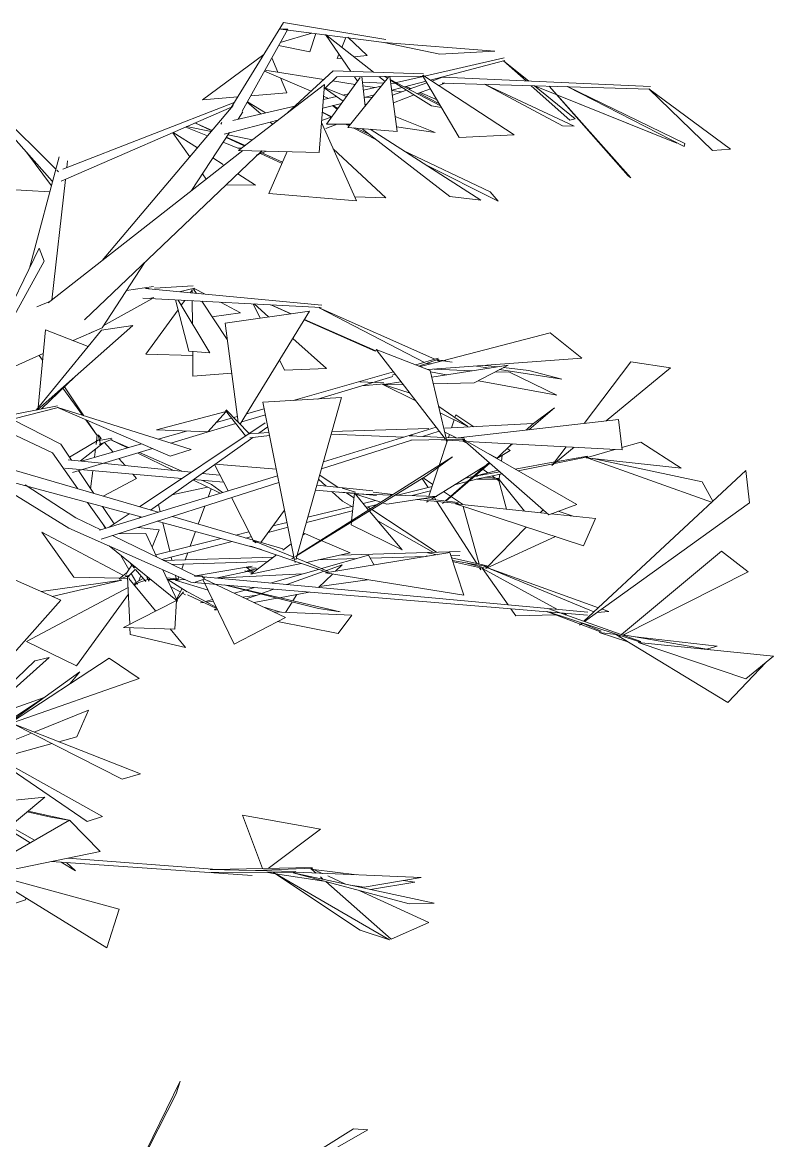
# Model space of a CAD drawing. Header units: millimetres. Extents: x 78096 to 288885, y -20632 to 149556.
# Drawn here: x 253251 to 253891, y 94300 to 95252 of the extents above; entities that cross this region are included whole.
import ezdxf

# ---------------------------------------------------------------- set-up
doc = ezdxf.new("R2010")
doc.units = ezdxf.units.MM
doc.layers.add('G-IMPT', color=8, linetype='Continuous', lineweight=9)
doc.layers.add('L-PLNT', color=71, linetype='Continuous', lineweight=9)

# ---------------------------------------------------------------- blocks, each defined once
blk = doc.blocks.new('ZZ-V - Tree Broadleaf 1 - 3dtree rotund SIMPLU-4826059-TOMH A-A')
at = {"layer": 'G-IMPT'}
for p, q in [((27776.89, 95252.37), (27731.61, 95178.43)), ((27780.63, 95246.58), (27741.81, 95176.74)), ((27780.63, 95246.58), (27774.55, 95246.6)), ((27774.55, 95246.6), (27862.83, 95235.31)), ((27776.89, 95252.37), (27864.04, 95237.66)), ((27774.28, 95235.16), (27801.09, 95243.2)), ((27804.64, 95242.75), (27799.34, 95227.31)), ((27834.31, 95210.52), (27812.75, 95241.95)), ((27812.75, 95241.95), (27853.51, 95209.93)), ((27826.6, 95231.06), (27829.97, 95239.51)), ((27848.12, 95224.14), (27831.78, 95239.77)), ((27772.83, 95232.55), (27799.34, 95227.31)), ((27956.96, 95227.9), (27862.41, 95235.2)), ((27910.2, 95225.31), (27862.41, 95235.2)), ((27956.96, 95227.9), (27910.2, 95225.31)), ((27708.11, 95186.32), (27760.15, 95225.04)), ((27772.3, 95209.94), (27767.08, 95222.2)), ((27822.81, 95221.57), (27824.25, 95225.18)), ((27826.47, 95221.94), (27822.81, 95221.57)), ((27848.12, 95224.14), (27836.87, 95223)), ((27964.85, 95222.18), (27897.01, 95206.52)), ((27965.46, 95219.88), (27902.02, 95203.25)), ((27964.33, 95219.7), (27983.49, 95202.47)), ((27985.85, 95202.36), (27964.4, 95219.72)), ((27800.63, 95193.93), (27760.74, 95210.8)), ((27811.27, 95203.72), (27761.25, 95211.7)), ((27819.18, 95210.99), (27780.39, 95175.3)), ((27819.18, 95210.99), (27896.24, 95208.61)), ((27973.53, 95156.58), (27895.63, 95207.42)), ((27507.85, 95198.68), (27580.01, 95117.16)), ((27509.23, 95200.59), (27583.27, 95127.32)), ((27738.76, 95143.41), (27811.94, 95199.47)), ((27779.73, 95192.49), (27774.39, 95205.03)), ((27807.47, 95141.63), (27811.94, 95199.47)), ((27822.35, 95205.97), (27812.87, 95196.53)), ((27813.66, 95165.61), (27842.26, 95205.45)), ((27837.96, 95199.46), (27818.88, 95202.51)), ((27822.35, 95205.97), (27897.23, 95206.56)), ((27831.88, 95162.81), (27866.41, 95205.71)), ((27839.97, 95202.27), (27837.35, 95206.09)), ((27846.63, 95181.14), (27843.6, 95206.16)), ((27844.17, 95201.4), (27862.34, 95200.65)), ((27854.78, 95196.78), (27844.54, 95198.41)), ((27860.23, 95198.04), (27845.01, 95194.52)), ((27858.19, 95206.25), (27863.49, 95202.08)), ((27865.62, 95204.73), (27863.06, 95206.32)), ((27865.83, 95204.99), (27863.38, 95206.29)), ((27873.87, 95159.5), (27867.64, 95206.36)), ((27910.77, 95181.24), (27867.97, 95203.86)), ((27903.11, 95181.41), (27868.06, 95203.21)), ((27872.01, 95200.75), (27868.49, 95199.94)), ((27896.01, 95206.29), (27873.29, 95201.05)), ((27898.37, 95202.29), (27880.04, 95197.49)), ((27885.01, 95195.84), (27881.09, 95197.88)), ((27885.46, 95196), (27881.1, 95197.88)), ((27899.18, 95200.92), (27883.9, 95195.44)), ((27926.62, 95154.31), (27895.5, 95207.16)), ((27912.48, 95205.68), (27903.32, 95202.4)), ((27914.33, 95200.57), (27909.15, 95198.6)), ((27914.33, 95200.57), (27912.03, 95200.57)), ((27912.03, 95200.57), (28089.02, 95195.64)), ((27912.48, 95205.68), (28089.48, 95197.67)), ((28014.54, 95164.15), (27948.08, 95199.69)), ((28024.53, 95164.06), (27948.59, 95199.61)), ((27987.96, 95198.46), (28020.69, 95169.03)), ((28106.3, 95151.87), (27990.75, 95198.43)), ((28111.92, 95149.61), (27990.75, 95198.43)), ((28025.47, 95170.31), (27990.78, 95198.38)), ((28070.37, 95121.61), (28003.16, 95198.08)), ((28003.17, 95198.08), (28072.75, 95120.15)), ((27738.02, 95188.9), (27708.11, 95186.32)), ((27779.73, 95192.49), (27749.1, 95189.85)), ((27822.24, 95189.27), (27810.95, 95186.67)), ((27815.38, 95187.69), (27811.17, 95189.47)), ((27827.83, 95185.34), (27811.73, 95196.67)), ((27830.63, 95189.25), (27811.75, 95196.92)), ((27832.31, 95191.59), (27827.55, 95190.5)), ((27854.38, 95190.76), (27845.74, 95188.49)), ((27852.8, 95188.8), (27845.75, 95188.41)), ((27878.09, 95196.97), (27869.19, 95194.64)), ((27877.51, 95193.15), (27869.22, 95194.47)), ((27881.78, 95194.68), (27869.76, 95190.37)), ((27888.26, 95190.64), (27870.62, 95183.92)), ((27902.12, 95195.92), (27891.01, 95191.69)), ((27909.76, 95182.95), (27892.14, 95192.12)), ((27907.73, 95186.4), (27893.38, 95192.59)), ((28118.22, 95146.8), (28018.63, 95197.65)), ((28118.76, 95149.33), (28018.71, 95197.65)), ((28142.34, 95143.36), (28087.97, 95195.76)), ((28157.69, 95144.52), (28088.08, 95195.76)), ((27732.73, 95180.27), (27587.75, 95117.07)), ((27735.13, 95184.19), (27589.23, 95127.45)), ((27622.55, 95049.52), (27734.26, 95181.57)), ((27786.64, 95181.06), (27733.9, 95168.89)), ((27757.71, 95174.38), (27746.09, 95184.43)), ((27761.78, 95175.32), (27746.31, 95184.84)), ((27826.46, 95183.44), (27810.38, 95179.22)), ((27822.81, 95178.35), (27818.68, 95181.55)), ((27823.21, 95178.91), (27818.98, 95181.62)), ((27847.6, 95182.34), (27846.43, 95182.82)), ((27903.11, 95181.41), (27911.56, 95179.89)), ((27738.39, 95169.92), (27742.54, 95176.28)), ((27818.16, 95171.88), (27809.57, 95168.8)), ((27810.11, 95175.77), (27817.95, 95171.8)), ((27818.31, 95172.08), (27810.13, 95175.97)), ((27906.12, 95158.55), (27872.16, 95172.36)), ((28025.47, 95170.31), (28020.69, 95169.03)), ((27712.4, 95155.73), (27693.79, 95163.29)), ((27715.52, 95159.42), (27694.44, 95163.58)), ((27716.03, 95160.01), (27701.62, 95166.71)), ((27701.63, 95166.71), (27716.2, 95160.22)), ((27724.61, 95167), (27723.82, 95165.71)), ((27772.27, 95169.24), (27726.43, 95157.22)), ((27767.8, 95165.65), (27765.66, 95167.5)), ((27839.2, 95100.52), (27809.44, 95167.04)), ((27822.79, 95165.7), (27813.05, 95161.99)), ((27813.66, 95165.61), (27834.31, 95165.83)), ((27829.84, 95165.78), (27832.99, 95164.19)), ((27833.53, 95164.86), (27831.55, 95165.8)), ((27831.88, 95162.81), (27873.87, 95159.5)), ((27836.41, 95162.45), (27856.23, 95152.41)), ((27850.7, 95156.71), (27839.03, 95162.25)), ((27918.62, 95104.01), (27844.07, 95161.85)), ((27945.1, 95101), (27850.74, 95161.32)), ((27873.35, 95163.42), (27906.12, 95158.55)), ((28014.54, 95164.15), (28024.53, 95164.06)), ((27697.41, 95138), (27682.69, 95158.25)), ((27703.71, 95145.45), (27683.13, 95158.65)), ((27698.76, 95109.15), (27731.01, 95158.6)), ((27738.14, 95145.27), (27725.63, 95150.35)), ((27743.66, 95147.17), (27728.23, 95154.34)), ((27728.49, 95154.74), (27744.32, 95147.67)), ((27750.61, 95152.49), (27729.71, 95156.62)), ((27926.62, 95154.31), (27973.53, 95156.58)), ((28106.3, 95151.87), (28111.92, 95149.61)), ((27558.24, 95141.76), (27579.49, 95113.11)), ((27742.42, 95143.32), (27576.76, 95013.69)), ((27758.61, 95142.9), (27607.71, 94999.17)), ((27741.19, 95145.27), (27738.14, 95145.27)), ((27738.76, 95143.41), (27807.47, 95141.63)), ((27762.64, 95142.79), (27753.65, 95139.37)), ((27759, 95142.89), (27755.59, 95139.49)), ((27775.79, 95132.24), (27757.39, 95140.79)), ((27758.66, 95141.28), (27776.3, 95133.41)), ((27764.65, 95106.68), (27780.19, 95142.34)), ((27864.19, 95103), (27819.41, 95144.76)), ((27952.92, 95108.18), (27878.9, 95143.32)), ((28118.76, 95149.33), (28118.22, 95146.8)), ((28157.69, 95144.52), (28142.34, 95143.36)), ((27586.05, 95137.8), (27560.91, 95043.17)), ((27593.13, 95134.47), (27592.48, 95128.71)), ((27725.63, 95131.4), (27716.91, 95136.99)), ((27897.72, 95131.4), (27959.66, 95100.02)), ((27584.01, 95126.59), (27585.55, 95125.07)), ((27711.27, 95118.94), (27708.04, 95123.38)), ((27753.12, 95113.77), (27738.12, 95123.39)), ((27591.34, 95118.63), (27579.71, 95015.99)), ((27753.12, 95113.77), (27728.19, 95113.92)), ((28070.37, 95121.61), (28072.75, 95120.15)), ((27538.93, 95110.33), (27578.15, 95108.06)), ((27764.65, 95106.68), (27839.2, 95100.52)), ((27837.71, 95103.85), (27864.19, 95103)), ((27918.62, 95104.01), (27945.1, 95101)), ((27952.92, 95108.18), (27959.66, 95100.02)), ((27569.14, 95060.02), (27495.34, 94908.98)), ((27569.14, 95060.02), (27573.32, 95049.19)), ((27573.32, 95049.19), (27496.04, 94909.14)), ((27622.64, 94992.44), (27658.73, 95047.76)), ((27666.47, 95027.51), (27643.32, 95024.15)), ((27700.18, 95028.08), (27667.11, 95026.14)), ((27664.86, 95016.92), (27623.62, 94993.94)), ((27809.18, 95009.63), (27657.39, 95017.48)), ((27662.58, 95025.87), (27659.53, 95025.69)), ((27809.78, 95011.62), (27662, 95025.5)), ((27666.6, 95018.04), (27664.19, 95017.48)), ((27701.3, 95026.07), (27688.2, 95023.04)), ((27697.69, 95022.14), (27699.34, 95024.43)), ((27699.36, 95021.99), (27699.33, 95024.89)), ((27702.97, 95021.65), (27700.53, 95025.31)), ((27700.88, 95026.06), (27700.92, 95024.72)), ((27700.89, 95025.91), (27710.32, 95020.96)), ((27566.9, 95010.15), (27578.53, 95015.07)), ((27659.96, 94969.92), (27687.27, 95007.72)), ((27696.53, 94972.43), (27685.08, 95016.05)), ((27687.43, 95015.93), (27714.44, 94971.12)), ((27690.05, 95011.57), (27692.99, 95015.64)), ((27699.57, 94995.79), (27699.41, 95015.31)), ((27729.11, 94982.36), (27707.46, 95014.89)), ((27723.45, 95014.06), (27740.34, 95005.19)), ((27757.03, 95000.55), (27751.3, 95012.74)), ((27764.4, 95001.6), (27751.96, 95012.7)), ((27783.31, 95004.29), (27766.11, 95011.96)), ((27783.52, 95004.32), (27766.97, 95011.59)), ((27905.76, 94965.59), (27807.42, 95009.29)), ((27896.99, 94962.93), (27807.42, 95009.29)), ((27716.15, 95001.83), (27740.34, 95005.19)), ((27727.25, 94996.32), (27799.18, 95006.54)), ((27740.16, 94910.21), (27799.18, 95006.54)), ((27855.04, 94972.33), (27794.69, 94999.22)), ((27855.66, 94972.61), (27794.79, 94999.37)), ((27622.09, 94990.26), (27566.4, 94922.33)), ((27567.61, 94922.57), (27648.72, 94994.27)), ((27574.47, 94990.71), (27568.13, 94924.45)), ((27610.75, 94976.44), (27574.47, 94990.71)), ((27597.83, 94981.52), (27622.64, 94992.44)), ((27614.49, 94988.85), (27611.89, 94987.4)), ((27622.09, 94990.26), (27648.72, 94994.27)), ((27727.25, 94996.32), (27738.48, 94911.94)), ((27813.73, 94957.6), (27784.93, 94983.29)), ((28004.14, 94988.04), (27913.49, 94964.51)), ((28004.14, 94988.04), (28030.91, 94966.38)), ((27548.46, 94959.79), (27572.52, 94970.38)), ((27659.96, 94969.92), (27699.78, 94968.79)), ((27696.53, 94972.43), (27714.44, 94971.12)), ((27699.92, 94951.1), (27699.75, 94972.2)), ((27855.66, 94972.61), (27855.04, 94972.33)), ((27855.95, 94974), (27902.03, 94955.92)), ((27855.95, 94974), (27914.61, 94897.95)), ((27571.99, 94964.76), (27569.03, 94968.84)), ((27777.86, 94956.28), (27773.75, 94965.03)), ((27908.67, 94966.47), (27889.75, 94960.74)), ((27909.11, 94965.68), (27892.13, 94959.81)), ((27912.41, 94964.22), (27893.43, 94959.3)), ((27902.67, 94961.7), (27898.94, 94961.93)), ((27899.88, 94956.76), (28030.91, 94966.38)), ((27968.41, 94960.63), (27903.32, 94950.42)), ((27910.14, 94963.64), (27906.94, 94965.06)), ((27907.2, 94965.02), (27920.49, 94962.99)), ((27915.32, 94964.11), (27907.21, 94965.03)), ((27939.26, 94945.4), (27968.41, 94960.63)), ((27941.28, 94959.8), (27952.33, 94958.11)), ((27959.07, 94959.16), (27948.64, 94960.34)), ((28032.9, 94911.02), (28072.75, 94963.46)), ((28106.56, 94958.29), (28072.75, 94963.46)), ((27599.69, 94950.93), (27571.05, 94923.26)), ((27732.92, 94953.71), (27699.92, 94951.1)), ((27813.73, 94957.6), (27777.86, 94956.28)), ((27868.75, 94954.36), (27785.25, 94930.47)), ((27870.07, 94950.92), (27806.1, 94931.71)), ((27870.65, 94954.95), (27868.75, 94954.38)), ((27872.22, 94952.91), (27869.65, 94952.02)), ((27902.03, 94955.92), (27916.14, 94895.97)), ((27902.26, 94954.92), (27915.85, 94952.39)), ((27937.58, 94955.79), (27905.17, 94957.15)), ((27969.37, 94954.46), (27957.56, 94954.96)), ((27961.03, 94956.77), (28014.01, 94948.66)), ((27985.81, 94956.14), (27964.44, 94958.55)), ((27969.37, 94954.46), (28009.81, 94934.87)), ((27985.81, 94956.14), (28014.01, 94948.66)), ((28106.56, 94958.29), (28051.87, 94913.22)), ((27605.92, 94917.84), (27589.27, 94940.86)), ((27590.52, 94942.07), (27607.09, 94917.47)), ((27862.47, 94945.47), (27842.06, 94946.23)), ((27862.86, 94944.65), (27843.66, 94942.85)), ((27884.78, 94936.63), (27861.16, 94944.33)), ((27889.72, 94930.22), (27861.16, 94944.33)), ((27877.29, 94946.34), (27862.22, 94943.98)), ((27878.96, 94944.17), (27862.65, 94943.84)), ((27939.26, 94945.4), (27904.67, 94944.69)), ((27942.96, 94947.33), (28009.81, 94934.87)), ((27826.36, 94932.91), (27759.47, 94928.94)), ((27826.36, 94932.91), (27787.6, 94794.79)), ((27584.71, 94925.98), (27491.76, 94907.46)), ((27585.29, 94924.52), (27495.89, 94901.88)), ((27680.65, 94883.07), (27584.52, 94924.38)), ((27584.99, 94924.44), (27698.35, 94888.72)), ((27727.6, 94921.83), (27744.7, 94900.32)), ((27728.13, 94922.63), (27747.76, 94902.37)), ((27760.58, 94923.41), (27745.63, 94919.13)), ((27786.52, 94794.48), (27759.47, 94928.94)), ((27909.21, 94925.4), (27933.84, 94908.44)), ((27985.94, 94905.56), (28007.61, 94924.11)), ((27988.72, 94910.09), (28007.61, 94924.11)), ((27545.69, 94914.49), (27587.54, 94893.21)), ((27618.27, 94900.77), (27608.71, 94913.98)), ((27609.74, 94913.54), (27618.5, 94900.54)), ((27668.87, 94905.41), (27728.1, 94921.21)), ((27712.64, 94903.84), (27728.27, 94920.99)), ((27732.69, 94915.43), (27719.85, 94911.76)), ((27737.82, 94916.9), (27734.58, 94915.97)), ((27761.6, 94918.34), (27741.43, 94912.28)), ((27933.84, 94908.44), (27910.49, 94919.97)), ((27922.43, 94914.07), (27920.12, 94907.13)), ((27923.8, 94918.18), (27923.03, 94915.88)), ((27923.8, 94918.18), (27939.13, 94908.18)), ((27925.63, 94898.55), (28062.21, 94914.42)), ((28065.43, 94888.38), (28062.21, 94914.42)), ((27528.68, 94910.18), (27580.28, 94885.92)), ((27761.45, 94911.55), (27654.53, 94839.87)), ((27712.64, 94903.84), (27668.87, 94905.41)), ((27694.44, 94904.49), (27670.25, 94897.57)), ((27736.39, 94910.77), (27681.08, 94894.16)), ((27764.66, 94903.13), (27748.14, 94901.98)), ((27763.69, 94907.96), (27756.02, 94902.52)), ((27907.1, 94907.69), (27811.04, 94878.31)), ((27818.24, 94903.96), (27900.87, 94906.53)), ((27909.64, 94904.4), (27895.3, 94899.81)), ((27924.19, 94898.61), (27914.38, 94903.44)), ((27914.5, 94906.82), (27989.58, 94910.95)), ((27983.73, 94905.3), (27989.58, 94910.95)), ((27587.54, 94893.21), (27596.49, 94879.8)), ((27619.35, 94896.7), (27594.95, 94882.11)), ((27623.88, 94894.42), (27604.09, 94879.02)), ((27656.23, 94893.56), (27605.04, 94878.92)), ((27617.71, 94895.61), (27617.42, 94892.94)), ((27618.33, 94901.33), (27617.72, 94895.73)), ((27619.29, 94901.31), (27621.37, 94892.9)), ((27621.77, 94898.15), (27619.41, 94900.83)), ((27621.93, 94898.25), (27619.41, 94896.74)), ((27630.94, 94898.34), (27620.01, 94896.37)), ((27631.3, 94897.54), (27620.22, 94892.89)), ((27631.96, 94886.62), (27624.75, 94894.79)), ((27644.12, 94890.1), (27630.01, 94896.99)), ((27645.03, 94890.36), (27630.07, 94897.02)), ((27750.87, 94898.87), (27663.74, 94837.18)), ((27765.13, 94900.81), (27748.49, 94898.55)), ((27885.95, 94896.82), (27809.36, 94872.32)), ((27879.4, 94899.22), (27817.6, 94901.68)), ((27886.82, 94900.97), (27884.37, 94900.22)), ((27913.77, 94899.04), (27884.54, 94900.26)), ((27931.35, 94897.46), (27885.51, 94896.79)), ((27916.6, 94896.58), (27909.5, 94875.26)), ((27911.25, 94896.88), (27914.26, 94897.23)), ((27915.63, 94896.64), (27911.25, 94896.88)), ((27915.16, 94897.24), (27916.14, 94895.97)), ((27931.12, 94898.32), (27915.43, 94898.97)), ((27931.59, 94895.76), (27915.99, 94896.62)), ((27918.25, 94901.53), (27917.37, 94898.89)), ((27929.55, 94897.54), (28002.97, 94833.23)), ((27933.64, 94893.95), (27929.78, 94895.86)), ((28026.69, 94842.05), (27929.88, 94897.52)), ((28065.43, 94888.38), (27933.11, 94895.67)), ((27959.01, 94881.47), (27971.54, 94893.55)), ((27968.53, 94890.66), (27971.9, 94893.53)), ((28081.17, 94895.11), (28065.17, 94890.48)), ((28081.17, 94895.11), (28115.56, 94872.9)), ((27580.28, 94885.92), (27601.99, 94855.23)), ((27665.64, 94889.52), (27597.42, 94869.04)), ((27616.19, 94882.11), (27617.07, 94889.12)), ((27683.49, 94870.87), (27653.05, 94885.74)), ((27690.39, 94870.17), (27654.45, 94886.16)), ((27680.65, 94883.07), (27698.35, 94888.72)), ((27959.01, 94881.47), (27951.13, 94885.34)), ((27958.67, 94881.02), (27969.98, 94888.04)), ((27962.53, 94878.81), (27963.16, 94883.81)), ((27967.5, 94889.66), (27969.98, 94888.04)), ((28024.47, 94890.64), (28005.61, 94875.09)), ((28006.97, 94876.89), (28017.7, 94891.01)), ((28059.11, 94888.73), (28034.64, 94881.65)), ((27503.14, 94877.94), (27594.31, 94821.82)), ((27670.26, 94835.27), (27528.77, 94876.65)), ((27698.48, 94869.34), (27593.73, 94880.08)), ((27642.14, 94875.11), (27637, 94880.92)), ((27718.35, 94875.85), (27729.8, 94853.47)), ((27718.8, 94876.16), (27770.94, 94871.95)), ((27920.92, 94882.5), (27788.71, 94798.73)), ((27920.92, 94882.5), (27898.8, 94866.26)), ((27906.82, 94848.84), (27949.21, 94875.15)), ((27952.15, 94877.75), (27915.01, 94844.91)), ((27915.09, 94844.9), (27952.79, 94877.18)), ((28007.91, 94878.13), (27974.31, 94872.06)), ((28036.11, 94882.61), (27976.67, 94870.71)), ((28005.61, 94875.09), (28006.94, 94876.84)), ((28035.91, 94883.18), (28010.16, 94878.53)), ((28033.67, 94882.45), (28035.83, 94881.99)), ((28035.34, 94881.85), (28034.1, 94882.29)), ((28115.56, 94872.9), (28034.64, 94881.65)), ((28141.41, 94843.81), (28036.45, 94881.45)), ((28040.38, 94881.03), (28133.35, 94861.34)), ((27690.55, 94864.02), (27590.92, 94872.74)), ((27602.41, 94870.93), (27615.53, 94851.27)), ((27612.83, 94855.33), (27614.75, 94870.65)), ((27772.05, 94866.39), (27620.39, 94820.02)), ((27651.81, 94864.17), (27648.71, 94867.68)), ((27722.97, 94866.82), (27707.8, 94868.38)), ((27787.25, 94797.71), (27898.8, 94866.26)), ((27807.84, 94866.91), (27823.58, 94856.5)), ((27908.99, 94873.74), (27900.76, 94849.02)), ((27938.64, 94865.81), (27931.2, 94863.97)), ((27959.82, 94871.02), (27939.86, 94866.1)), ((27961.31, 94869.72), (27940.26, 94865.92)), ((27942.28, 94865.78), (27940.55, 94865.94)), ((27963.25, 94868.02), (27941.08, 94863.59)), ((27946.74, 94872), (27951.09, 94868.87)), ((27960.82, 94864.07), (27948.95, 94865.16)), ((27954.57, 94866.37), (27957.34, 94864.39)), ((27960.68, 94864.08), (27961.14, 94867.73)), ((28032.69, 94742.52), (28170.59, 94871)), ((28173.83, 94843.24), (28170.59, 94871)), ((27656.59, 94831.08), (27538.67, 94862.82)), ((27556.98, 94858.79), (27600.3, 94830.62)), ((27773.19, 94860.75), (27621.91, 94812.36)), ((27651.81, 94864.17), (27623.45, 94848.96)), ((27712.26, 94856.82), (27681.9, 94850.04)), ((27723.23, 94851.46), (27699.96, 94862.83)), ((27725.99, 94860.91), (27700.42, 94863.15)), ((27715.61, 94858.94), (27707.55, 94862.53)), ((27715.4, 94855.29), (27712.84, 94848.29)), ((27725.13, 94852.04), (27715.61, 94858.94)), ((27853.18, 94853.47), (27805.44, 94858.36)), ((27813.27, 94857.56), (27806.86, 94863.42)), ((27838.46, 94852.35), (27827.05, 94855.73)), ((27903.46, 94857.14), (27874.21, 94849.93)), ((27895.17, 94864.03), (27900.12, 94856.31)), ((27904.1, 94859.07), (27895.96, 94864.51)), ((27933.77, 94861.49), (27922.63, 94858.66)), ((27944.87, 94864.32), (27934.77, 94861.75)), ((27941.8, 94863.57), (27960.5, 94863.5)), ((27958.57, 94863.51), (27960.44, 94862.16)), ((27967.02, 94837.92), (27960.47, 94862.42)), ((27960.56, 94863.15), (27982.07, 94836.35)), ((28142.5, 94844.82), (28133.35, 94861.34)), ((27732.7, 94847.8), (27751.23, 94811.59)), ((27837.38, 94851.16), (27804.23, 94854.06)), ((27827.12, 94844.9), (27818.46, 94852.81)), ((27837.99, 94851.53), (27825.12, 94852.33)), ((27856.3, 94849.45), (27826.53, 94852.33)), ((27830.8, 94851.73), (27837.01, 94847.63)), ((27837.42, 94851.62), (27834.95, 94828.03)), ((27869.56, 94849.96), (27837.42, 94850.92)), ((27837.42, 94850.92), (27859.85, 94843.81)), ((27841.48, 94850.8), (27837.84, 94851.12)), ((27849.49, 94837.24), (27838.22, 94850.67)), ((27853.41, 94852.49), (27870.27, 94850.41)), ((27907.55, 94848.82), (27865.05, 94842.16)), ((27907.55, 94848.82), (27872.15, 94849.88)), ((27872.56, 94850.13), (27875.39, 94849.78)), ((27902.23, 94853.45), (27886.52, 94849.45)), ((27925.62, 94842.75), (27890.48, 94846.14)), ((27896.85, 94847.14), (27925.79, 94843.58)), ((27902.89, 94846.4), (27906.53, 94848.66)), ((27905.45, 94847.99), (27906.78, 94845.92)), ((27929.4, 94842.16), (27913.34, 94852.89)), ((27610.25, 94843.55), (27625.74, 94821.65)), ((27622.97, 94840.13), (27632.85, 94825.33)), ((27670.48, 94841.95), (27671.97, 94835.79)), ((27710.01, 94840.54), (27704.42, 94825.28)), ((27757.68, 94809.7), (27777.93, 94837.19)), ((27835.84, 94836.53), (27796.5, 94826.5)), ((27836.27, 94840.58), (27797.79, 94831.1)), ((27827.12, 94844.9), (27835.25, 94840.33)), ((27855.27, 94845.26), (27844.9, 94842.71)), ((27856.79, 94841.87), (27847.57, 94839.52)), ((27848.81, 94839.84), (27851.14, 94838.29)), ((27877.92, 94803.36), (27850.2, 94836.39)), ((27852.18, 94837.61), (27907.17, 94801.27)), ((27861.44, 94843.3), (27865.05, 94842.16)), ((27899.52, 94845.32), (27899.1, 94844.05)), ((27899.1, 94844.05), (27900.92, 94845.18)), ((27907.71, 94844.48), (27941.58, 94791.66)), ((27913.89, 94843.92), (27912.45, 94842.64)), ((27912.45, 94842.64), (27913.94, 94843.92)), ((28001.73, 94834.31), (27923.37, 94842.44)), ((28032.38, 94806.77), (27923.37, 94842.44)), ((27929.92, 94840.3), (27943.6, 94791.21)), ((27998.14, 94837.46), (27995.68, 94834.94)), ((28026.69, 94842.05), (28002.97, 94833.23)), ((28010.89, 94836.18), (28023.51, 94832.06)), ((28173.83, 94843.24), (28033.39, 94742.27)), ((27600.3, 94830.62), (27621.47, 94820.35)), ((27645.77, 94833.99), (27628.73, 94822.57)), ((27655.53, 94831.37), (27654.03, 94830.3)), ((27758.3, 94803.71), (27669.55, 94827.6)), ((27776.5, 94804.2), (27682.42, 94831.71)), ((27780.04, 94826.72), (27768.04, 94823.77)), ((27834.84, 94826.95), (27834.61, 94824.76)), ((27857.31, 94827.92), (27904.8, 94801.2)), ((28042.72, 94830.06), (28004.97, 94833.98)), ((28042.72, 94830.06), (28032.38, 94806.77)), ((27571.27, 94818.45), (27640.8, 94781.61)), ((27571.27, 94818.45), (27598.55, 94780.08)), ((27594.31, 94821.82), (27698.22, 94775.77)), ((27623.37, 94825), (27625.36, 94821.54)), ((27635.86, 94816.82), (27659.84, 94817.36)), ((27653.39, 94822.43), (27671.12, 94820.23)), ((27659.84, 94817.36), (27669.19, 94797.2)), ((27665.28, 94805.64), (27671.12, 94820.23)), ((27674.27, 94826.33), (27680.15, 94802.11)), ((27702.07, 94818.84), (27697.51, 94806.39)), ((27747.58, 94818.73), (27736.31, 94815.95)), ((27780.88, 94822.52), (27763.94, 94818.2)), ((27795.13, 94817.15), (27793.54, 94815.95)), ((27808.65, 94811.37), (27795.13, 94817.15)), ((27877.92, 94803.36), (27834.61, 94824.76)), ((27983.69, 94822.7), (27949.2, 94787.47)), ((27631.57, 94815.45), (27702.06, 94781.26)), ((27724.05, 94812.93), (27668.27, 94799.18)), ((27733.39, 94810.41), (27673.45, 94795.13)), ((27749.7, 94814.57), (27745.07, 94813.39)), ((27753.77, 94809.32), (27750.8, 94811.04)), ((27785.93, 94796.97), (27751.64, 94810.9)), ((27783.7, 94808.51), (27776.5, 94803.06)), ((27833.69, 94800.66), (27809.13, 94811.16)), ((28008.52, 94814.58), (27949.2, 94787.47)), ((27628.54, 94806.65), (27686.66, 94759.53)), ((27638.5, 94798.57), (27645.36, 94786.58)), ((27695.45, 94800.74), (27693.32, 94794.93)), ((27754.41, 94804.8), (27748.03, 94806.41)), ((27814.73, 94783.99), (27749.34, 94806.46)), ((27771.1, 94798.98), (27749.36, 94782.54)), ((27833.69, 94800.66), (27796.52, 94792.67)), ((27849.49, 94798.8), (27809.43, 94787.43)), ((27812.76, 94783.66), (27918.64, 94800.98)), ((27825.24, 94798.84), (27927.32, 94801.87)), ((27849.49, 94798.8), (27854.12, 94790.42)), ((27899.66, 94797.87), (27898.42, 94798.14)), ((27902.82, 94800.16), (27899.97, 94800.92)), ((27907.8, 94799.2), (27900.18, 94800.9)), ((27930.65, 94764.68), (27918.64, 94800.98)), ((27919.51, 94798.35), (27927.06, 94798.59)), ((28149.95, 94802.15), (28064.92, 94731.13)), ((28149.95, 94802.15), (28172.59, 94784.52)), ((27587.5, 94760.49), (27515.92, 94792.14)), ((27642.74, 94782.61), (27647.89, 94790.4)), ((27646.87, 94791.79), (27648.2, 94789.9)), ((27650.05, 94787.73), (27648.4, 94789.61)), ((27651.29, 94788.2), (27648.5, 94789.73)), ((27674.99, 94794.39), (27768.7, 94797.16)), ((27681.35, 94797.15), (27681.97, 94794.59)), ((27682.07, 94790.95), (27763.85, 94793.5)), ((27691.98, 94791.26), (27690.39, 94786.92)), ((27702.06, 94781.26), (27750.4, 94789.33)), ((27792.18, 94791.74), (27749.36, 94782.54)), ((27784.08, 94795.77), (27786.02, 94796.96)), ((27786.94, 94792.43), (27786.7, 94793.62)), ((27815.41, 94785), (27787.98, 94796.14)), ((27806.59, 94794.83), (27839.08, 94795.85)), ((27826.97, 94790.48), (27813.59, 94785.74)), ((27826.97, 94790.48), (27821.26, 94785.05)), ((27850.92, 94796.22), (27898.63, 94797.7)), ((27950.37, 94789.7), (27920.14, 94796.45)), ((27950.1, 94789.02), (27920.86, 94794.26)), ((27947.42, 94787.33), (27921.66, 94793.02)), ((27947.76, 94788.04), (27932.27, 94792.22)), ((27949.99, 94788.28), (27948.24, 94789.01)), ((27950.06, 94788.35), (27948.24, 94789.01)), ((27637.82, 94779.18), (27598.55, 94780.08)), ((27637.25, 94778.71), (27643.15, 94783.54)), ((27637.64, 94778.19), (27644.75, 94781.44)), ((27644.36, 94779.03), (27639.7, 94779.13)), ((27644.59, 94780.1), (27642.39, 94781.42)), ((27646.07, 94740.03), (27644.3, 94780.31)), ((27644.44, 94780.3), (27650.87, 94786.67)), ((27645.22, 94780.15), (27644.95, 94781.51)), ((27645.38, 94779), (27668.13, 94751.27)), ((27647.32, 94783.16), (27651.19, 94776.4)), ((27650.21, 94774.99), (27657.65, 94779.05)), ((27659.9, 94776.48), (27650.93, 94786.73)), ((27653.79, 94776.94), (27655.58, 94781.42)), ((27660.65, 94780.1), (27662.8, 94776.72)), ((27674.19, 94786.42), (27686.66, 94759.53)), ((27686.75, 94778.78), (27677.46, 94779.36)), ((27685.13, 94781.57), (27685.79, 94778.84)), ((27687.97, 94780.31), (27686.99, 94777.64)), ((27708.41, 94780.97), (27701.33, 94780.9)), ((27708.53, 94779.74), (27707.89, 94780.71)), ((28036.17, 94750.34), (27708.72, 94780.22)), ((27708.75, 94780.14), (27709.99, 94779.33)), ((27708.99, 94778.94), (27709.29, 94778.27)), ((27719.49, 94779.23), (27751.62, 94786.17)), ((27793.14, 94782.8), (27719.61, 94779.22)), ((27750.22, 94783.91), (27743.99, 94785.37)), ((27753.82, 94787.83), (27745.39, 94788.22)), ((27749, 94785.8), (27745.68, 94788.22)), ((27753.96, 94787.14), (27745.98, 94785.37)), ((27750.63, 94784.61), (27749.2, 94785.65)), ((27806.86, 94786.69), (27765.74, 94775.01)), ((27811.64, 94785.05), (27779.76, 94773.74)), ((27818.79, 94782.69), (27806.79, 94771.27)), ((27930.65, 94764.68), (27812.76, 94783.66)), ((27943.85, 94788.12), (27944.94, 94786.42)), ((27944.5, 94787.97), (27944.94, 94786.42)), ((28009.63, 94752.76), (27946.47, 94787.33)), ((27968.22, 94756.54), (27946.47, 94787.33)), ((28041.19, 94750.43), (27950.19, 94788.2)), ((28045.12, 94754.09), (27951.53, 94787.82)), ((28065.83, 94730.81), (28172.59, 94784.52)), ((27558.19, 94725.29), (27644.7, 94771.17)), ((27570.7, 94767.92), (27639.39, 94777.54)), ((27580.14, 94763.74), (27639.39, 94777.54)), ((27649.65, 94773.8), (27651.56, 94774.81)), ((27650.27, 94773.04), (27651.56, 94774.81)), ((27650.55, 94774.42), (27661.47, 94778.05)), ((27651.88, 94775.19), (27652.59, 94773.96)), ((27652.59, 94773.96), (27653.12, 94775.27)), ((27663.79, 94778.07), (27661.9, 94778.06)), ((27695.15, 94767.51), (27677.98, 94778.24)), ((27686.94, 94778.19), (27678.13, 94778.15)), ((27689.11, 94767.49), (27680.87, 94772)), ((27693.31, 94777.95), (27684.85, 94777.54)), ((27712.78, 94769.06), (27684.85, 94777.54)), ((27685.8, 94761.37), (27690.44, 94769.93)), ((27701.32, 94775.31), (27698.22, 94775.77)), ((27700.41, 94775.58), (28035.93, 94747.7)), ((27709.46, 94778.44), (27701.94, 94775.72)), ((27734.92, 94723.16), (27708.49, 94777.97)), ((27778.85, 94745.79), (27709.14, 94778.57)), ((27713.83, 94776.67), (27712.52, 94776.98)), ((27806.7, 94753.29), (27726.44, 94773.41)), ((27825.18, 94750.46), (27728.33, 94773.26)), ((27752.48, 94771.25), (27745.4, 94769.24)), ((27768.9, 94769.89), (27758.43, 94766.17)), ((27848.66, 94777.88), (27807.78, 94772.21)), ((27587.5, 94760.49), (27500.86, 94663.32)), ((27600.72, 94704.65), (27644.94, 94765.68)), ((27685.92, 94760.33), (27640.75, 94737.32)), ((27684.61, 94735.86), (27685.92, 94760.33)), ((27686.12, 94760.7), (27691.95, 94767.7)), ((27693.54, 94765.07), (27690.94, 94766.49)), ((27710.52, 94759.33), (27692.78, 94768.99)), ((27719.96, 94753.51), (27695.37, 94765.07)), ((27716.64, 94761.07), (27710.6, 94759.35)), ((27744.32, 94768.93), (27735.16, 94766.33)), ((27754.68, 94764.84), (27742.06, 94763.09)), ((27757.15, 94765.72), (27745.37, 94761.53)), ((27751.96, 94758.43), (27771.36, 94762.15)), ((27773.65, 94762.59), (27798.75, 94767.41)), ((27788.42, 94765.42), (27784.96, 94759.93)), ((27708.68, 94758.81), (27706.25, 94758.12)), ((27709.26, 94758.54), (27706.25, 94758.12)), ((27719.95, 94754.19), (27710.53, 94759.32)), ((27717.32, 94759.66), (27711.42, 94758.84)), ((27719.89, 94752.36), (27718.09, 94752.71)), ((27719.94, 94752.63), (27718.09, 94752.71)), ((27718.57, 94752.03), (27720.08, 94752.32)), ((27774.71, 94750.28), (27759.49, 94754.89)), ((27835.27, 94747.68), (27768.77, 94750.53)), ((27784.32, 94758.9), (27778.78, 94750.1)), ((27825.18, 94750.46), (27806.7, 94753.29)), ((27974.75, 94747.29), (27970.59, 94753.18)), ((28046.99, 94733.45), (28001.27, 94750.71)), ((28080.97, 94724.78), (28001.46, 94750.71)), ((28081.31, 94725.35), (28002.82, 94753.06)), ((28044.03, 94749.92), (28053.91, 94750.92)), ((28053.91, 94750.92), (28048.26, 94752.96)), ((27734.92, 94723.16), (27778.85, 94745.79)), ((27823.64, 94732.2), (27771.96, 94742.24)), ((27823.64, 94732.2), (27835.27, 94747.68)), ((28008.6, 94747.94), (27974.75, 94747.29)), ((28018.09, 94748.13), (28015.79, 94749.39)), ((28018.09, 94748.13), (28016.86, 94748.1)), ((28029.13, 94739.2), (28031.11, 94741.04)), ((28031.51, 94740.91), (28029.13, 94739.2)), ((27684.61, 94735.86), (27640.75, 94737.32)), ((27646.44, 94731.38), (27646.19, 94737.13)), ((27646.44, 94731.38), (27693.68, 94720.13)), ((27680.67, 94735.99), (27693.68, 94720.13)), ((28047.38, 94734), (28031.4, 94740.83)), ((28060.31, 94731.17), (28045.66, 94732.83)), ((28070.25, 94725.03), (28045.66, 94732.83)), ((28155.24, 94673.25), (28059.1, 94731.91)), ((28065.13, 94731.31), (28063.71, 94731.56)), ((27600.72, 94704.65), (27558.19, 94725.29)), ((28063.95, 94730.33), (28062.57, 94729.18)), ((28062.57, 94729.18), (28064.5, 94730.15)), ((28140.69, 94718.2), (28066.39, 94731.1)), ((28146.21, 94721.45), (28076.58, 94729.33)), ((28194.3, 94712.82), (28079.11, 94724.37)), ((28079.11, 94724.37), (28170.66, 94693.53)), ((28146.21, 94721.45), (28137.24, 94718.8)), ((28194.3, 94712.82), (28170.66, 94693.53)), ((27565.39, 94708.87), (27515.75, 94661.12)), ((27577.53, 94711.54), (27520.06, 94660.48)), ((27628.65, 94711.11), (27545.37, 94656.73)), ((27565.39, 94708.87), (27577.53, 94711.54)), ((27654.26, 94693.68), (27628.65, 94711.11)), ((28155.24, 94673.25), (28188.08, 94707.75)), ((27544.68, 94656.83), (27603.78, 94699.47)), ((27654.26, 94693.68), (27547.1, 94656.47)), ((27595.17, 94689.25), (27603.78, 94699.47)), ((27523.43, 94659.98), (27573.19, 94677.56)), ((27547.25, 94660.24), (27573.19, 94677.56)), ((27564.89, 94648.24), (27611.09, 94666.85)), ((27601.06, 94644.21), (27611.09, 94666.85)), ((27639.78, 94608.18), (27546.23, 94655.58)), ((27655.18, 94612.74), (27546.23, 94655.58)), ((27468.36, 94609.35), (27562.56, 94647.3)), ((27580.08, 94638.43), (27471.74, 94608.55)), ((27601.06, 94644.21), (27585.82, 94640.01)), ((27531.96, 94625.15), (27610.01, 94572.04)), ((27622.8, 94576.45), (27534.33, 94625.81)), ((27639.78, 94608.18), (27655.18, 94612.74)), ((27573.89, 94592.84), (27480.28, 94515.15)), ((27519.54, 94587.39), (27573.89, 94592.84)), ((27579.02, 94575.69), (27558.85, 94580.35)), ((27595.75, 94572.89), (27559.53, 94580.92)), ((27507.07, 94523.05), (27594.74, 94573.12)), ((27595.75, 94572.89), (27579.02, 94575.69)), ((27620.91, 94546.66), (27594.74, 94573.12)), ((27622.8, 94576.45), (27610.01, 94572.04)), ((27742.17, 94577.47), (27759.16, 94532.09)), ((27742.17, 94577.47), (27808.5, 94565.48)), ((27541.75, 94566.16), (27561.27, 94554.01)), ((27565.19, 94556.25), (27544.01, 94568.04)), ((27764.04, 94532.18), (27808.5, 94565.48)), ((27620.91, 94546.66), (27507.07, 94523.05)), ((27720.16, 94531.12), (27593.49, 94540.97)), ((27750.24, 94526.1), (27579.63, 94538.1)), ((27587.72, 94537.53), (27599.83, 94529.98)), ((27592.23, 94537.21), (27599.83, 94529.98)), ((27717.73, 94531.3), (27801.35, 94532.89)), ((27801.61, 94532.28), (27753.3, 94530.31)), ((27799.8, 94532.64), (27809.98, 94527.94)), ((27801.48, 94531.16), (27800.22, 94531.62)), ((27800.22, 94531.62), (27801.89, 94531.41)), ((27626.72, 94464.51), (27525.53, 94526.88)), ((27527.36, 94527.26), (27637.25, 94497.46)), ((27787.64, 94529.47), (27714.74, 94531.25)), ((27787.79, 94528.86), (27715.39, 94528.77)), ((27770.01, 94527.64), (27762.23, 94528.83)), ((27842.18, 94479.45), (27768.43, 94528.7)), ((27867.39, 94471.27), (27768.43, 94528.7)), ((27811.4, 94521.34), (27770.33, 94527.6)), ((27905.22, 94502.64), (27785.28, 94528.33)), ((27785.28, 94528.33), (27884.03, 94501.93)), ((27894.26, 94524.44), (27787.79, 94528.87)), ((27804.89, 94528.16), (27801.28, 94531.33)), ((27802.67, 94531.31), (27839.35, 94526.72)), ((27810.93, 94522.83), (27808.41, 94525.06)), ((27810.34, 94527.93), (27808.75, 94528.51)), ((27814.87, 94525.69), (27829.82, 94518.79)), ((27894.26, 94524.44), (27845.8, 94516.11)), ((27868.73, 94471.9), (27813.15, 94520.88)), ((27845.8, 94516.11), (27833.83, 94517.93)), ((27843.35, 94515.89), (27840.58, 94516.9)), ((27842.02, 94513.16), (27900.87, 94486.01)), ((27851.11, 94514.23), (27888.88, 94520.53)), ((27878.81, 94521.79), (27888.88, 94520.53)), ((27452.46, 94470.61), (27557.43, 94505.42)), ((27557.82, 94506.98), (27557.43, 94505.42)), ((27626.72, 94464.51), (27637.25, 94497.46)), ((27905.22, 94502.64), (27884.03, 94501.93)), ((27868.73, 94471.9), (27900.87, 94486.01)), ((27842.18, 94479.45), (27867.39, 94471.27)), ((27632.89, 94236.68), (27689.04, 94350.88)), ((27685.64, 94340.21), (27689.04, 94350.88)), ((27685.64, 94340.21), (27632.92, 94236.66)), ((27836.54, 94310.5), (27706.54, 94229.09)), ((27848.92, 94309.52), (27709.51, 94230.62)), ((27836.54, 94310.5), (27848.92, 94309.52))]:
    blk.add_line(p, q, dxfattribs=at)

msp = doc.modelspace()

# ---------------------------------------------------------------- block references
at = {"layer": 'L-PLNT'}
msp.add_blockref('ZZ-V - Tree Broadleaf 1 - 3dtree rotund SIMPLU-4826059-TOMH A-A', (225696.455, 0), dxfattribs=at)

doc.saveas('drawing.dxf')
